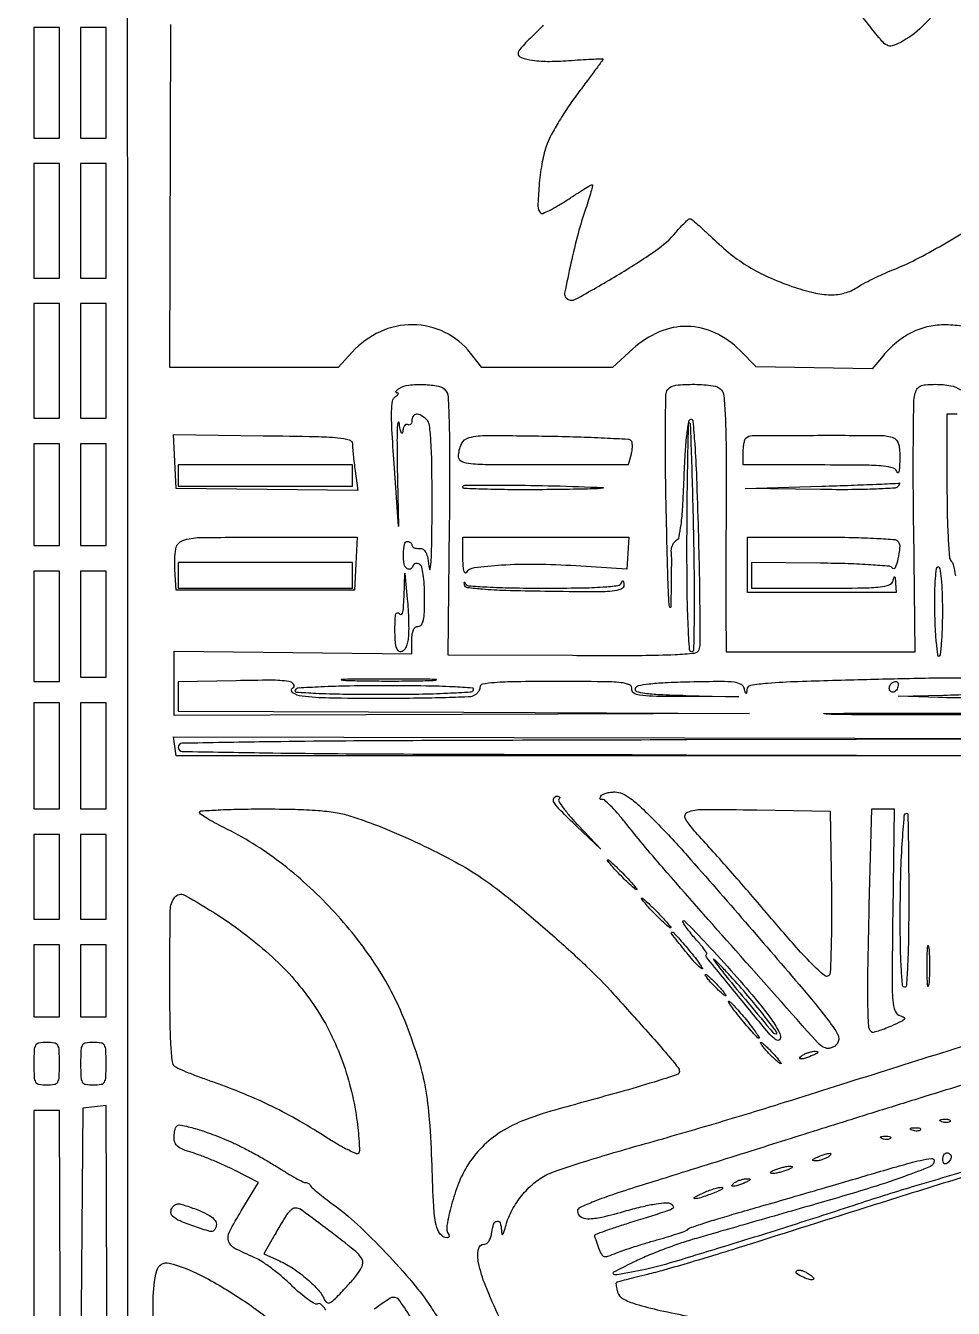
# Model space of a CAD drawing. Extents: x 110 to 904, y 124 to 925.
# Drawn here: x 500.1 to 718.5, y 355.4 to 657.5 of the extents above; entities that cross this region are included whole.
import ezdxf

# ---------------------------------------------------------------- set-up
doc = ezdxf.new("R2010")
doc.units = 0

msp = doc.modelspace()

# ---------------------------------------------------------------- linework, layer by layer
for points in [[(486.890229, 518.986716, -0.000161), (487.016943, 614.68192, -0.000268), (487.192998, 695.313008, -0.000004), (487.392619, 768.47668, -0.198201)], [(523.742409, 769.272477, -0.000007), (523.894203, 696.025807, -0.000343), (524.005198, 615.239557, -0.000206), (524.031732, 519.383904), (523.997941, 269.5)], [(716.921813, 663.755617, -0.032839), (711.174638, 657.27675, -0.075712), (705.920604, 653.458943, -0.047873), (704.070759, 652.716709, -0.197471), (702.895517, 652.839403, -0.095166), (701.667283, 653.840181, -0.006931), (698.898168, 657.240307, -0.016229), (692.113491, 666.407182, -0.012543)], [(720.513768, 586.687318, 0.036038), (716.1849, 586.996262, 0.060063), (712.293626, 586.523977, 0.057871), (708.573739, 585.13918, 0.05483), (705.099599, 582.855389, 0.044758), (701.936649, 579.722988), (699.373298, 576.68457), (685.736724, 576.909856), (672.100151, 577.135143), (668.27753, 580.957765, 0.0855), (662.376234, 585.124706, 0.10751), (655.876137, 586.646855, 0.106113), (649.266159, 585.33716, 0.081497), (643.052305, 581.357118), (638.206141, 577), (622.853071, 577.000029), (607.5, 577.000059), (604.827707, 580.349214, 0.110234), (598.74807, 585.243043, 0.11278), (591.215422, 587.03508, 0.110111), (583.508445, 585.389254, 0.101033), (576.953368, 580.598678), (573.678644, 577), (553.833407, 577), (533.988171, 577), (534.244085, 657.75)], [(621.945261, 657.596629, -0.0243), (620.077923, 655.692425, 0.011555), (618.515793, 654.178608, 0.016198), (617.19789, 652.751404, 0.012475), (616.187283, 651.522578, 0.167365), (616, 650.978746, 0.321805), (616.750432, 649.933518, 0.048054), (619.421514, 649.309774, 0.035869), (623.401872, 649.064011, 0.016363), (628.610009, 649.286867, -0.003023), (631.443747, 649.483957, -0.005058), (633.82919, 649.611166, -0.001031), (635.905853, 649.696562, -0.425694), (636, 649.60602, -0.159045), (635.943669, 649.433408, -0.000329), (634.252039, 647.120851, -0.002217), (632.330801, 644.522278, -0.001369), (630.049494, 641.482542, 0.013964), (627.663314, 638.130417, 0.013089), (625.413838, 634.578271, 0.013184), (623.58463, 631.323254, 0.043079), (622.624567, 629.049407, 0.0363), (621.602612, 624.888482, 0.020919), (620.95171, 619.76805, 0.01405), (620.677673, 614.923925, 0.206307), (621.294922, 613.371745, 0.301007), (621.805761, 613.267854, 0.016273), (623.387122, 613.967734, 0.020946), (625.312816, 614.997588, 0.013287), (627.469539, 616.34841, -0.00361), (629.610699, 617.747889, -0.005521), (631.489269, 618.927345, -0.002162), (633.11163, 619.911515, -0.13607), (633.430755, 620, -0.486028), (633.559047, 619.836723, -0.005645), (633.169248, 618.310938, -0.011605), (632.626349, 616.455289, -0.006721), (631.892423, 614.25, 0.019058), (630.152302, 608.556209, 0.010752), (628.456598, 601.535424, 0.00381), (626.971987, 594.49636, 0.251522), (627.317567, 593.3491, 0.334807), (629.561173, 593.034653, 0.008005), (639.263262, 598.627336, 0.015556), (648.429621, 604.503131, 0.06764), (653.200332, 608.826235, -0.010327), (654.267155, 610.042193, -0.014937), (655.262929, 611.067706, -0.010521), (656.121948, 611.866681, -0.184077), (656.471807, 612, -0.174798), (656.854881, 611.861858, -0.004457), (658.280841, 610.658071, -0.008982), (659.936474, 609.182396, -0.005946), (661.786367, 607.431731, 0.024093), (666.05039, 603.680094, 0.031798), (670.292735, 600.716235, 0.031138), (674.948262, 598.268922, 0.021706), (680.465341, 596.076081, 0.026058), (685.527735, 594.604959, 0.053717), (689.615147, 594.098108, 0.069124), (692.984429, 594.511166, 0.086064), (695.84563, 595.829335, -0.027912), (697.252265, 596.687146, -0.009131), (699.414465, 597.795133, -0.009067), (701.864677, 598.940129, -0.010118), (704.267441, 599.952557, 0.023907), (709.581228, 602.36616, 0.012292), (716.002776, 605.863789, 0.012292), (722.277475, 609.69281, 0.022734)], [(720.781249, 503.754934, 0.009453), (712.755069, 503.757342, 0.001796), (698.141896, 503.432916, 0.001458), (681.952812, 502.968071, 0.012657), (674.758084, 502.557996, 0.021574), (670.745469, 502.052202, 0.345334), (669.883999, 501.103491, -0.009239), (669.809841, 500.28807, -0.490001), (669.693616, 500.21675, -0.238032), (669.555132, 500.367629, -0.005567), (669.29617, 501.325316, 0.207964), (668.526485, 502.31085, 0.094768), (666.937987, 502.817422, 0.032274), (663.82581, 502.989412, 0.003297), (656.4411, 502.871895, 0.005519), (650.60728, 502.676134, 0.018741), (646.8143, 502.364181, 0.021937), (644.303973, 501.950293, 0.254575), (643.571656, 501.326137, 0.435942), (643.888314, 500.680193, 0.040146), (645.838965, 500.259229, 0.022081), (649.324851, 499.951172, 0.004453), (655.544245, 499.73288), (668.003036, 499.406643), (655.251518, 499.453322, -0.003001), (647.661376, 499.526668, -0.031903), (644.581981, 499.771843, -0.113554), (643.197076, 500.307998, -0.293421), (642.793837, 501.25, 0.348074), (642.257437, 502.223618, 0.074901), (640.256595, 502.729825, 0.022615), (635.974665, 502.957204, 0.001958), (625.043837, 503, 0.002698), (615.435907, 502.948146, 0.016565), (610.488279, 502.7307, 0.026395), (607.623975, 502.356736, 0.361687), (607, 501.606989, -0.100912), (606.88217, 501.029105, -0.066819), (606.53535, 500.444872, -0.063449), (606.022934, 499.943098, -0.070559), (605.418213, 499.606989, -0.083028), (604.220977, 499.363384, -0.00185), (598.320561, 499.178303, -0.004136), (591.3935, 499.043996, -0.002779), (583.47723, 499, -0.004375), (571.429434, 499.105416, -0.026002), (565.152205, 499.542339, -0.122544), (562.968757, 500.377579, -0.539437), (563, 501.5, 0.445436), (563.159647, 502.381741, 0.199054), (562.003639, 503.041849, 0.032101), (557.84957, 503.298432, 0.004967), (549.597797, 503.195884), (536, 502.891769), (536, 499.452922), (536, 496.014076), (603.25, 495.749881), (670.5, 495.485686), (602.75, 495.242843), (535, 495), (535, 502.570558), (535, 510.141116), (563.000772, 509.820558), (591.001545, 509.5), (591.000772, 512.75, -0.029075), (591.085565, 514.212913, -0.07921), (591.365513, 515.208462, -0.128507), (591.839985, 515.785899, -0.158138), (592.5, 516, 0.240366), (593.23519, 516.375101, 0.103972), (593.695973, 517.406831, 0.04468), (593.93873, 519.361916, 0.008559), (594, 522.940983, 0.013128), (593.922846, 525.878994, 0.025355), (593.680592, 528.217877, 0.027595), (593.315405, 529.938953, 0.190496), (592.809017, 530.618034, 0.089506), (592.324368, 530.808826, 0.118409), (591.852022, 530.790293, 0.128426), (591.466675, 530.564309, 0.116321), (591.223607, 530.17082, -0.086233), (591.003546, 529.761988, -0.116487), (590.676382, 529.501169, -0.129238), (590.293788, 529.429944, -0.120726), (589.91459, 529.552786, -0.219104), (589.193199, 530.639982, -0.041946), (589.021767, 533.064309, -0.042857), (589.251378, 535.378206, -0.361132), (590, 536, -0.087646), (590.381825, 535.932551, -0.094518), (590.70625, 535.738889, -0.100101), (590.923267, 535.450205, -0.111732), (591, 535.111111, 0.19719), (591.134718, 534.782799, 0.097087), (591.514063, 534.524132, 0.072417), (592.080173, 534.373347, 0.04877), (592.75, 534.361111, -0.158749), (593.633659, 534.148914, -0.142924), (594.26751, 533.44959, -0.068312), (594.725396, 532.049092, -0.014418), (595.112598, 529.5, 0.873647), (595.344454, 529.497042, 0.025725), (595.554234, 531.675793, 0.00779), (595.702371, 536.787894, 0.002954), (595.755797, 543.92823, 0.003112), (595.71075, 553.616135, 0.012818), (595.496664, 559.477319, 0.015568), (595.13913, 563.299212, 0.166768), (594.464627, 564.67823, 0.061166), (593.193901, 565.671017, 0.153542), (592.063376, 565.943288, 0.240018), (591.300802, 565.486703, 0.140967), (591, 564.440983, -0.066118), (590.926733, 563.889346, -0.138808), (590.70625, 563.521475, -0.191142), (590.379648, 563.392057, -0.139169), (590, 563.5, 0.230832), (589.608922, 563.539182, 0.156158), (589.249631, 563.258213, 0.089554), (588.9791, 562.65026, 0.043801), (588.849806, 561.809017, -0.159621), (588.714147, 561.47087, -0.568702), (588.534406, 561.500149, -0.045099), (588.272614, 562.393695, -0.009455), (587.987015, 564, 0.779603), (587.756267, 564.020681, 0.073538), (587.563937, 563.015274, 0.011827), (587.496903, 559.401549, 0.003729), (587.564765, 554), (587.855112, 539.5), (586.81728, 554.372828, -0.003266), (586.311032, 562.380599, -0.019276), (586.235135, 566.583298, -0.034254), (586.456898, 569.069263, -0.215389), (587.139724, 570.107516, 0.032053), (587.600127, 570.442383, 0.124183), (587.806669, 570.7252, 0.340916), (587.754475, 570.911291, 0.153595), (587.5, 571, -0.193765), (587.266332, 571.102506, -0.319847), (587.234375, 571.306383, -0.104377), (587.486748, 571.623858, -0.029362), (588, 572, -0.115106), (590.270456, 572.814738, -0.038409), (593.820545, 572.951657, -0.036675), (597.25675, 572.566758, -0.175058), (598.932069, 571.581852, -0.162107), (599.525592, 570.057524, -0.00563), (599.774702, 563.611893, -0.007341), (599.892268, 554.346319, -0.002002), (599.804514, 539.712968), (599.5, 509.262232), (628.796699, 509.171025, 0.00148), (645.200781, 509.168528, 0.011066), (652.982796, 509.362642, 0.015496), (657.555588, 509.720314, 0.280891), (658.668339, 510.57809, 0.092159), (658.884782, 511.750168, 0.001142), (658.858118, 519.42266, 0.003332), (658.747623, 528.315844, 0.00217), (658.507029, 538.58331, 0.002286), (658.102705, 551.080968, 0.008647), (657.678776, 558.89384, 0.005444), (657.230212, 564.325974, 0.48206), (656.635389, 564.714948, 0.280073), (656.098289, 564.084215, 0.01091), (655.662385, 560.932218, 0.014221), (655.284799, 556.611304, 0.005566), (655, 550.631574, -0.005044), (654.695784, 544.100477, -0.017265), (654.308889, 539.868149, -0.020531), (653.835264, 537.054083, -0.205413), (653.163811, 536.099472, 0.094991), (652.667526, 535.64447, 0.060828), (652.279272, 534.962976, 0.058217), (652.051482, 534.170935, 0.067602), (652.028965, 533.387715, -0.026203), (652.0956, 532.151816, -0.002014), (652.087082, 528.823266, -0.002757), (652.039004, 524.850721, -0.0021), (651.944072, 520.5, -0.850359), (651.751374, 520.473753, -0.061716), (651.538114, 521.690625, -0.005288), (651.250605, 528.9398, -0.00158), (650.964038, 540, -0.00233), (650.725293, 553.2002, -0.005668), (650.70494, 562.93662, -0.00259), (650.814234, 570.512744, -0.163669), (651.257565, 571.75, -0.201359), (653.132724, 572.786281, -0.029774), (657.549426, 572.998144, -0.030182), (661.967832, 572.67972, -0.188637), (663.91435, 571.603202, -0.153406), (664.467795, 570.250206, -0.008503), (664.776405, 565.639966, -0.009954), (664.969436, 559.191921, -0.003419), (664.999146, 549.853202, 0.000316), (664.973411, 541.345783, 0.000293), (664.957631, 532.614691, 0.000292), (664.952664, 524.841167, 0.000979), (664.962352, 519.75), (665, 510), (687.25, 509.999531), (709.5, 509.999062), (709.158194, 539.06568, -0.002049), (709.071518, 550.380053, -0.003026), (709.096234, 560.308923, -0.001388), (709.191952, 568.766381, -0.058018), (709.427246, 570.566149, -0.06527), (709.938474, 571.860123, -0.151961), (710.684211, 572.572562, -0.097517), (711.933368, 572.91362, -0.018031), (714.327922, 573, -0.045366), (717.836713, 572.680983, -0.113532), (720.184076, 571.667895, -0.129673)], [(719.416667, 566), (717, 566), (717, 549.2, 0.004861), (717.067579, 542.24865, 0.009508), (717.280526, 536.714403, 0.005606), (717.581774, 532.335485, 0.178227), (718.025659, 531.374341, -0.144112), (718.466837, 530.565127, -0.00913), (718.995847, 527.881569, -0.012813)], [(722.274854, 499.116587, -0.008539), (715, 499.249283), (705.5, 499.584916), (716.190983, 499.792458, 0.006539), (723.163001, 500.019052, 0.05771)], [(611.633059, 353.191655, -0.01478), (608.318131, 360.744073, -0.045528), (606.708044, 366.08008, -0.094517), (606.664212, 369.306267, -0.36387), (608.087361, 370.5, 0.171645), (608.660102, 370.702584, 0.082575), (609.18402, 371.292676, 0.065395), (609.591062, 372.178606, 0.046414), (609.816422, 373.25, -0.05147), (610.250257, 375.213947, -0.264439), (611.047751, 375.932677, -0.389022), (611.786049, 375.504488, -0.065886), (612.090188, 373.75, 0.033297), (612.184309, 372.870682, 0.631713), (612.387109, 372.814387, 0.103135), (612.677444, 373.334414, 0.006698), (613.174949, 375, -0.054597), (614.626443, 378.572197, -0.046733), (616.881667, 381.95186, -0.047211), (619.696215, 384.818755, -0.059048), (622.807932, 386.867703, -0.035579), (625.181407, 387.852259, -0.003816), (630.84983, 389.695884, -0.00468), (637.645719, 391.779211, -0.003751), (645, 393.898744, 0.002101), (653.105501, 396.205845, 0.001491), (662.178125, 398.858823, 0.001505), (670.825187, 401.443699, 0.003195), (677.5, 403.507549, -0.000519), (724.623553, 418.354929, -0.002031)], [(728.400725, 410.391656, -0.000255), (719, 407.482106, 0.000469), (709.421662, 404.513086, 0.000307), (698.38125, 401.07208, 0.000308), (687.625455, 397.705258, 0.000591), (679, 394.988234, -0.000345), (670.805313, 392.402467, -0.000233), (661.454688, 389.463836, -0.000235), (652.411529, 386.631126, -0.000468), (645.25, 384.398867, 0.005616), (638.651907, 382.267456, 0.014202), (633.919053, 380.528625, 0.010629), (630.503075, 379.077327, 0.295091), (630, 378.299149, 0.249882), (630.697958, 376.989778, 0.150707), (632.424358, 376.47053, 0.056268), (635.713869, 376.865237, 0.010671), (641.569072, 378.380145, -0.009809), (645.435738, 379.387677, -0.020091), (648.508449, 379.994909, -0.021745), (650.833865, 380.255152, -0.145947), (651.95496, 380.002238, -0.168358), (652.545427, 379.336408, -0.401413), (652.326686, 378.775031, -0.032633), (650.537286, 378.079851, -0.000828), (642.25, 375.483079, 0.00405), (639.086988, 374.469539, 0.006611), (636.423438, 373.55298, 0.001829), (634.141598, 372.724439, 0.314505), (634, 372.521593, 0.075303), (634.03903, 372.263906, 0.00436), (634.282558, 371.501986, 0.006547), (634.593437, 370.597846, 0.004763), (634.961901, 369.600208, 0.030743), (635.634366, 368.113526, 0.206726), (636.25142, 367.617762, 0.151652), (637.149551, 367.646409, 0.014679), (639.211901, 368.427991, -0.015208), (640.911944, 369.070211, -0.005034), (643.443496, 369.911144, -0.005007), (646.270305, 370.787538, -0.005667), (649, 371.57036, 0.006755), (651.526711, 372.300926, 0.009764), (653.7375, 373.020083, 0.005911), (655.562633, 373.677733, 0.139239), (656, 373.99956, -0.147624), (656.475079, 374.337247, -0.002227), (659.73125, 375.417584, -0.005793), (663.556332, 376.618916, -0.003771), (668, 377.921685, 0.000867), (673.436548, 379.481306, 0.000421), (680.38125, 381.492948, 0.000417), (687.609269, 383.599788, 0.000601), (694, 385.476702, -0.001274), (705.844687, 388.938097, -0.013148), (710.770067, 390.2245, -0.028587), (713.395816, 390.680684, -0.44827), (714, 390.142196, -0.30395), (713.096423, 388.793126, -0.010793), (706.970799, 386.424937, -0.013123), (698.062021, 383.462035, -0.004055), (684.5, 379.463373, 0.000144), (676.292965, 377.113218, 0.000148), (668.171875, 374.782545, 0.000143), (661.135473, 372.758732, 0.000634), (657, 371.562322, 0.013233), (653.65613, 370.493593, 0.008248), (649.79375, 369.073608, 0.008275), (646.029259, 367.546614, 0.014844), (643, 366.151516, 0.00329), (638.482538, 363.869005, 0.612648), (638.483761, 363.456821, 0.166165), (639.357229, 363.334468, 0.00147), (646, 364.633303, 0.0238), (651.046138, 365.887566, 0.001746), (664.711969, 370.035754, 0.002511), (680.535866, 374.986528, 0.002209), (697, 380.308769, -0.007078), (710.559342, 384.54664, -0.00342), (728.027637, 389.606214, -0.000385)], [(519.242891, 336.315736), (518.985782, 403.131473), (516.242891, 402.815736), (513.5, 402.5), (513, 336, -0.000403)], [(570.731577, 354.960174, 0.054977), (570.042712, 355.913838, 0.081036), (569.393852, 356.431791, 0.272867), (568.872064, 356.420932, -0.277124), (568.197149, 356.412228, -0.021287), (566.604711, 357.433725, -0.02437), (564.704111, 358.913828, -0.015848), (562.652328, 360.795117, 0.016892), (560.422905, 362.83074, 0.015246), (557.985371, 364.784682, 0.015475), (555.693851, 366.400918, 0.045927), (554, 367.307761, -0.019754), (549.189833, 369.567933, -0.205815), (547.837327, 371.21983, -0.191917), (548.054464, 373.403535, -0.016901), (550.827381, 378.336137), (554.891578, 385.025941), (549.195789, 387.899433, 0.010289), (546.704127, 389.092792, 0.007796), (543.9247, 390.302435, 0.007891), (541.27919, 391.356376, 0.018143), (539.25, 392.04475, -0.021309), (537.122283, 392.781596, -0.076508), (535.884679, 393.504589, -0.121265), (535.231916, 394.366803, -0.102018), (535, 395.491621, -0.023847), (535.041721, 396.3659, -0.027172), (535.166685, 397.194432, -0.027873), (535.347941, 397.876451, -0.118021), (535.567439, 398.234105, -0.255688), (536.645105, 398.549541, -0.015775), (539.995135, 397.703237, -0.020441), (544.067105, 396.354407, -0.013911), (548.583951, 394.505292, -0.013672), (550.968172, 393.371963, -0.007036), (553.892675, 391.830261, -0.006987), (556.85948, 390.158303, -0.010483), (559.396343, 388.609458, 0.006708), (561.623235, 387.226675, 0.009486), (563.64492, 386.060278, 0.006113), (565.359704, 385.14101, 0.120547), (565.936084, 385, -0.077304), (566.304007, 384.942774, -0.062292), (566.667683, 384.774651, -0.063397), (566.972371, 384.526201, -0.087774), (567.166667, 384.232853, 0.112229), (567.494992, 383.785767, 0.005791), (568.870833, 382.621561, 0.008961), (570.560288, 381.275456, 0.006366), (572.5, 379.824874, -0.030808), (578.173188, 375.133261, -0.014734), (584.886487, 368.464905, -0.014734), (591.195843, 361.412197, -0.030784), (595.586789, 355.5, 0.002322), (597.123076, 353.164832, 0.003353)], [(721.026453, 386.329889, 0.001797), (701.506957, 380.252476, 0.000502), (671, 370.600028, -0.002554), (663.786719, 368.350265, -0.00259), (656.584375, 366.18496, -0.002519), (650.299085, 364.365168, -0.01061), (646.5, 363.372537, 0.002447), (643.792469, 362.712134, 0.003761), (641.455991, 362.11141, 0.001299), (639.44728, 361.573228, 0.103983), (639.158694, 361.426056, 0.232466), (639.059218, 361.212075, 0.025689), (639.09977, 360.65778, 0.027095), (639.224694, 359.965665, 0.018647), (639.437383, 359.197289, 0.192534), (640.71483, 357.642369, 0.052532), (643.7008, 356.388108, 0.020269), (649.471145, 354.90134, 0.001998), (663.5, 351.945756, -0.013341)], [(530, 318.622445, -0.001003), (530.077751, 357.372875, -0.060564), (530.944812, 364.27357, -0.415439), (533.862609, 366.012021, -0.056956), (541.196189, 363.218545, -0.026949), (551.067712, 357.413123, -0.032864), (559.590625, 350.917644, -0.033996)], [(593.852861, 348.519266, 0.004094), (588.14811, 357.163093, 0.25919), (586.58351, 357.961859, 0.132842), (585.921672, 357.757618, 0.008572), (584.220252, 356.641426, 0.01203), (582.222714, 355.209901, 0.008649)]]:
    msp.add_lwpolyline(points, format="xyb")
for points in [[(502, 644), (502, 631), (505, 631), (508, 631), (508, 644), (508, 657), (505, 657), (502, 657)], [(513, 644), (513, 631), (516, 631), (519, 631), (519, 644), (519, 657), (516, 657), (513, 657)], [(502, 611.5), (502, 598), (505, 598), (508, 598), (508, 611.5), (508, 625), (505, 625), (502, 625)], [(513, 611.5), (513, 598), (516, 598), (519, 598), (519, 611.5), (519, 625), (516, 625), (513, 625)], [(502, 578.5), (502, 565), (505, 565), (508, 565), (508, 578.5), (508, 592), (505, 592), (502, 592)], [(513, 578.5), (513, 565), (516, 565), (519, 565), (519, 578.5), (519, 592), (516, 592), (513, 592)], [(502, 547), (502, 535), (505, 535), (508, 535), (508, 547), (508, 559), (505, 559), (502, 559)], [(513, 547), (513, 535), (516, 535), (519, 535), (519, 547), (519, 559), (516, 559), (513, 559)], [(536, 551.5), (536, 549), (556.5, 549), (577, 549), (577, 551.5), (577, 554), (556.5, 554), (536, 554)], [(502, 516), (502, 503), (505, 503), (508, 503), (508, 516), (508, 529), (505, 529), (502, 529)], [(513, 516.5), (513, 504), (516, 504), (519, 504), (519, 516.5), (519, 529), (516, 529), (513, 529)], [(536, 528), (536, 525), (556.5, 525), (577, 525), (577, 528), (577, 531), (556.5, 531), (536, 531)], [(502, 485.5), (502, 473), (505, 473), (508, 473), (508, 485.5), (508, 498), (505, 498), (502, 498)], [(513, 485.5), (513, 473), (516, 473), (519, 473), (519, 485.5), (519, 498), (516, 498), (513, 498)], [(502, 457), (502, 447), (505, 447), (508, 447), (508, 457), (508, 467), (505, 467), (502, 467)], [(513, 457), (513, 447), (516, 447), (519, 447), (519, 457), (519, 467), (516, 467), (513, 467)], [(502, 432.5), (502, 424), (505, 424), (508, 424), (508, 432.5), (508, 441), (505, 441), (502, 441)], [(513, 432.5), (513, 424), (516, 424), (519, 424), (519, 432.5), (519, 441), (516, 441), (513, 441)]]:
    msp.add_lwpolyline(points, close=True)
for points in [[(657.309792, 536.75, -0.002762), (657.470058, 525.803937, -0.005879), (657.447701, 517.336755, -0.001607), (657.325383, 510.392491, -0.408126), (656.924631, 510, -0.395381), (656.38171, 510.508872, -0.004243), (656.068208, 516.077782, -0.008767), (655.844481, 523.479993, -0.00317), (655.777778, 534, -0.00215), (655.824841, 544.944557, -0.002925), (655.967517, 554.817603, -0.000447), (656.158579, 563.830858, -0.67441), (656.385161, 563.916667, -0.179642), (656.547241, 563.523074, -0.00028), (656.81565, 555.764583, -0.002146), (657.07523, 547.035756, -0.001318)], [(577, 558.964139, 0.020674), (577.038733, 558.027798, 0.00441), (577.18762, 556.405276, 0.004604), (577.394198, 554.526878, 0.004368), (577.638705, 552.61928), (578.27741, 547.959417), (556.888705, 548.229709), (535.5, 548.5), (535.200351, 554.824406), (534.900703, 561.148811), (555.950351, 560.898973, -0.001832), (568.375068, 560.705973, -0.018118), (573.589832, 560.416631, -0.044758), (576.268547, 559.926096, -0.33701)], [(642.53912, 559.79657, -0.153082), (642.767617, 559.357575, -0.039284), (642.846503, 558.551718, -0.036271), (642.794135, 557.573054, -0.029993), (642.601044, 556.54657), (641.961896, 554), (621.980948, 554, -0.001626), (609.411683, 554.040876, -0.022305), (604.85411, 554.274001, -0.078353), (602.718682, 554.824034, -0.299043), (602, 555.918213, -0.10846), (602.669512, 558.968346, -0.230196), (604.494848, 560.463043, -0.059492), (608.692313, 560.946976, -0.002979), (622.548338, 560.80818, -0.003355), (629.993044, 560.639271, -0.005292), (636.377635, 560.383895, -0.001598), (641.891861, 560.087184, -0.184585)], [(704.418213, 560.393011, -0.143615), (705.145122, 559.838473, -0.090638), (705.61556, 558.872122, -0.055975), (705.857626, 557.376229, -0.018396), (705.883999, 555.143011, -0.009707), (705.809416, 553.464003, -0.032971), (705.667734, 552.377947, -0.248794), (705.491172, 552.161089, -0.457099), (705.310674, 552.25, 0.254579), (704.391015, 553.228953, 0.055844), (702.050442, 553.719217, 0.021511), (697.551926, 553.952854, 0.002219), (686.926676, 554), (669, 554), (669, 556.833333, -0.021582), (669.048954, 557.96693, -0.025482), (669.195833, 559.030208, -0.025624), (669.408273, 559.900353, -0.12431), (669.666667, 560.333333, -0.197395), (671.089956, 560.927755, -0.001031), (686.545663, 560.986164, -0.001943), (701.441583, 560.953852, -0.090333)], [(636, 548.686351, -0.891777), (636.009032, 548.55565, -0.036587), (634.789062, 548.420734, -0.00512), (629.938912, 548.290903, -0.001652), (622.75, 548.19586, -0.003559), (615.1768, 548.17466, -0.005933), (608.801048, 548.277846, -0.001411), (603.290922, 548.448002, -0.4037), (602.998249, 548.75, -0.414074), (603.486314, 549.240582, -0.001185), (613.560694, 549.245021, -0.0059), (624.451526, 549.09549, -0.004942)], [(705.5, 549, -0.243333), (704.766084, 548.560234, -0.004899), (700.309552, 548.325386, -0.009433), (694.618753, 548.188858, -0.004318), (687.190983, 548.214961), (669.5, 548.429921), (687.5, 549, 0.001066), (694.423222, 549.234042, 0.001732), (700.303274, 549.465763, 0.000222), (705.534773, 549.692401, 0.141954), (705.809017, 549.785039, -0.562), (705.86036, 549.762343, -0.127065), (705.845713, 549.643105, -0.032885), (705.717226, 549.370714, -0.011769)], [(577.797717, 530.75), (577.5, 524.5), (556.5, 524.5), (535.5, 524.5), (535.190188, 529.37294, -0.054244), (535.408035, 534.222734, -0.27712), (537.062509, 536.211318, -0.08145), (541.053761, 536.911411, -0.002775), (557.016333, 537), (578.095435, 537)], [(641.86021, 533.25), (641.6394, 529.5), (629.5697, 530.236953, 0.012128), (620.190683, 530.581583, 0.018793), (612.092012, 530.378201, 0.014779), (605.641369, 529.78147, 0.220281), (603.765313, 528.617169, -0.543749), (603.487315, 528.619112, -0.091291), (603.241942, 529.223481, -0.035573), (603.071842, 530.499982, -0.014535), (603.015313, 532.25), (603, 537), (622.54051, 537), (642.08102, 537)], [(705.515079, 535.975601, -0.161498), (705.859818, 534.52512, -0.032357), (705.453023, 531.862008, -0.047265), (704.78364, 529.777574, -0.599831), (704.141302, 529.722834, 0.2315), (703.440721, 530.143345, 0.004417), (699.091979, 530.47786, 0.009345), (693.762673, 530.740531, 0.005175), (687.25, 530.872162), (671, 531.032375), (671, 528.016188), (671, 525), (687.426676, 525, 0.002484), (697.110014, 525.04811, 0.02334), (701.265463, 525.283594, 0.061345), (703.426828, 525.780133, 0.246528), (704.310674, 526.75, -0.01159), (704.550633, 527.5883, -0.541772), (704.693656, 527.62878, -0.197309), (704.812001, 527.392295, -0.005718), (704.883999, 526.25), (705, 524), (687.5, 524), (670, 524), (670, 530.5), (670, 537), (687.440983, 537, -0.004433), (694.778575, 536.934947, -0.009722), (700.390256, 536.726241, -0.005246), (704.766105, 536.432138, -0.239323)], [(714.071353, 519.5, 0.007861), (714.198997, 515.474082, 0.013021), (714.448445, 512.084375, 0.006624), (714.761998, 509.31511, 0.377774), (715.11954, 509, 0.382269), (715.472031, 509.315613, 0.006657), (715.741365, 512.084375, 0.013051), (715.936677, 515.474031, 0.007864), (716, 519.5, 0.007203), (715.935633, 523.967668, 0.017673), (715.725043, 527.245676, 0.015036), (715.417895, 529.602958, 0.368193), (714.951813, 530, 0.371592), (714.486722, 529.598979, 0.016007), (714.217948, 527.28568, 0.017952), (714.062046, 524.02373, 0.006958)], [(590.140594, 513.25, -0.035219), (589.900379, 511.934007, -0.060821), (589.495978, 510.898896, -0.082957), (588.976913, 510.229365, -0.188637), (588.390594, 510, -0.232444), (587.749395, 510.315111, -0.100598), (587.318964, 511.191088, -0.051053), (587.076927, 512.748417, -0.013772), (587.015313, 515.25, -0.008942), (587.066096, 517.691088, -0.05458), (587.251528, 518.93711, -0.323524), (587.583545, 519.210142, -0.271245), (588, 519, 0.290422), (588.432343, 518.800792, 0.297509), (588.788793, 519.108327, 0.053028), (589.021423, 520.42682, 0.008837), (589.152795, 523), (589.336215, 528.5), (589.918108, 522.5, -0.009685), (590.11452, 519.964523, -0.008474), (590.223494, 517.307813, -0.008549), (590.240199, 514.904135, -0.025003)], [(622, 525, 0.003354), (630.725751, 525.05853, 0.013662), (636.026591, 525.274594, 0.014192), (639.508152, 525.611408, 0.272039), (640.337719, 526.25, -0.055527), (640.546697, 526.637613, -0.451203), (640.723646, 526.658533, -0.179512), (640.86258, 526.395229, -0.021444), (640.921053, 525.727935, -0.324485), (640.270121, 524.740896, -0.070048), (638.152106, 524.266407, -0.021922), (633.72968, 524.104108, -0.001854), (622.332502, 524.227935, -0.003106), (613.086117, 524.420144, -0.013643), (607.63545, 524.716301, -0.014395), (604.117943, 525.106051, -0.318227), (603.407502, 525.775, -0.013874), (603.328056, 526.233595, -0.237006), (603.374964, 526.374375, -0.48504), (603.471964, 526.36273, -0.021931), (603.658333, 526.025, 0.26446), (604.342966, 525.563298, 0.005104), (608.7556, 525.271495, 0.009709), (614.447618, 525.064165, 0.004248)], [(563.5, 501, 0.563924), (563.739478, 500.53246, 0.005366), (568.384776, 500.254547, 0.009074), (574.743071, 500.058165, 0.003182), (583.881966, 500, 0.003654), (592.65171, 500.064096, 0.007902), (599.393871, 500.269262, 0.003468), (604.754538, 500.554506, 0.243955), (605.5, 501, 0.563924), (605.260522, 501.46754, 0.005366), (600.615224, 501.745453, 0.009074), (594.256929, 501.941835, 0.003182), (585.118034, 502, 0.003654), (576.34829, 501.935904, 0.007902), (569.606129, 501.730738, 0.003468), (564.245462, 501.445494, 0.243955)], [(575.803194, 503.253532, 0.004891), (580.451594, 503.152551, 0.003005), (585.928261, 503.120077, 0.003012), (591.347332, 503.153161, 0.005377), (595.803194, 503.25514, 0.042812), (596.786309, 503.372892, 0.888327), (596.776563, 503.485103, 0.006527), (592.676781, 503.560744, 0.001369), (585.5, 503.579813, 0.001336), (578.332159, 503.560081, 0.007053), (574.401563, 503.483305, 0.91824), (574.39583, 503.372209, 0.026319)], [(705.36383, 501.505744, -0.065363), (705.076686, 500.976296, -0.09613), (704.691106, 500.61591, -0.122565), (704.271104, 500.478565, -0.157716), (703.878903, 500.574842, -0.209036), (703.447445, 501.198673, -0.160177), (703.551715, 502.030444, -0.13568), (704.161933, 502.737413, -0.148325), (705.027632, 503, -0.197116), (705.325812, 502.877696, -0.143728), (705.5016, 502.561062, -0.094863), (705.517132, 502.078079, -0.052397)], [(727.75, 495.251377, -0.002483), (719.214418, 495.159245, -0.001457), (709, 495.12948, -0.001457), (698.785582, 495.159245, -0.002483), (690.25, 495.251377, -0.016166), (688.020159, 495.358687, -0.953033), (688.023438, 495.460079, -0.003285), (695.552561, 495.52927, -0.000655), (709, 495.546884, -0.000655), (722.447439, 495.52927, -0.003285), (729.976562, 495.460079, -0.953033), (729.979841, 495.358687, -0.016166)], [(655.75, 489.250038, 0.000319), (586.890949, 489.05763, 0.002795), (556.359669, 488.782138, 0.001163), (536.934877, 488.453048, 0.408582), (536, 487.499984, 0.408577), (536.93487, 486.546911, 0.001163), (556.359995, 486.217502, 0.002795), (586.891569, 485.941511, 0.000319), (655.75, 485.747984), (775.5, 485.487906), (655.5, 485.493953), (535.5, 485.5), (535.180449, 487.75), (534.860898, 490), (655.180449, 489.754086), (775.5, 489.508172)], [(625.640885, 475.307551, 0.353809), (625.587403, 474.801384, 0.014474), (626.701604, 473.185979, 0.019673), (628.251462, 471.238089, 0.011992), (630.224218, 469.057551), (635.5, 463.5), (629.75, 468.96584, -0.007303), (626.061826, 472.57575, -0.051051), (624.480538, 474.533186, -0.25427), (624.403197, 475.503985, -0.29632), (625.166667, 476, -0.061351), (625.565365, 475.950894, -0.183318), (625.787218, 475.796593, -0.247956), (625.813105, 475.57124, -0.103786)], [(648.650591, 469.75, -0.013126), (655.851128, 462.001093, -0.002084), (669.499989, 446.386132, -0.002025), (683.026311, 430.652216, -0.014096), (689.390413, 422.747642, -0.015573), (690.81268, 420.749168, -0.069707), (691.433943, 419.457085, -0.129175), (691.485548, 418.466981, -0.122576), (691.047374, 417.557083, -0.07497), (690.479249, 417.050279, -0.066993), (689.765332, 416.709837, -0.070017), (689.019743, 416.580794, -0.099824), (688.359095, 416.692444, -0.119901), (686.523315, 417.962083, -0.000362), (667.258648, 439.648122, -0.002076), (649.988018, 459.281492, -0.011745), (641.072604, 470, 0.011994), (639.334222, 472.087849, 0.018335), (637.719782, 473.803659, 0.013232), (636.333502, 475.102117, 0.25891), (635.781794, 475.225223, -0.10532), (635.477794, 475.201681, -0.271662), (635.310707, 475.332191, -0.180715), (635.305453, 475.600136, -0.053955), (635.484687, 475.975223, -0.137674), (635.913613, 476.369707, -0.043289), (636.729816, 476.698972, -0.039516), (637.747952, 476.924431, -0.034748), (638.834045, 477, -0.11163), (640.515332, 476.619898, -0.047899), (642.500088, 475.429079, -0.030655), (645.049736, 473.292746, -0.009275)], [(576.312103, 471.384857, -0.021071), (584.092064, 468.598151, -0.013586), (592.86282, 464.752093, -0.013661), (601.182574, 460.549498, -0.026917), (607.5, 456.685921, -0.020434), (614.638335, 451.331418, -0.009366), (623.517321, 443.804627, -0.009381), (632.145627, 435.915838, -0.019506), (638.506866, 429.386686, -0.00092), (647.086384, 419.829111, -0.00645), (651.201068, 415.107152, -0.007134), (653.647596, 412.140541, -0.170459), (654, 411.136884, -0.323735), (653.478907, 410.416419, -0.004503), (648.054185, 408.682078, -0.007116), (639.959512, 406.299972, -0.001484), (625.689411, 402.365936, 0.023985), (617.783138, 399.79847, 0.049216), (611.954051, 396.908219, 0.059375), (607.529989, 393.350565, 0.055887), (603.962616, 388.78482, 0.045603), (601.981213, 384.790174, 0.026835), (600.325109, 379.718994, 0.021867), (599.257855, 374.907233, 0.182004), (599.662738, 372.75, -0.084606), (599.77565, 372.464647, -0.165661), (599.746642, 372.224811, -0.182602), (599.581817, 372.067879, -0.105026), (599.309017, 372.015313, -0.230227), (597.691216, 372.840143, -0.110431), (596.702744, 375.014004, -0.039135), (596.132788, 379.422937, -0.004972), (595.7458, 389, 0.010726), (595.185828, 399.781193, 0.027891), (594.18547, 407.486176, 0.031148), (592.408475, 414.529016, 0.016576), (589.387365, 423, 0.052656), (582.376371, 436.435838, 0.041426), (572.187436, 449.323921, 0.04117), (559.930177, 460.442717, 0.049992), (546.75, 468.606103, -0.01039), (544.546421, 469.740506, -0.015866), (542.689062, 470.823599, -0.010411), (541.222818, 471.78524, -0.247234), (541, 472.208318, -0.39581), (541.300549, 472.528501, -0.002681), (545.424493, 472.767443, -0.008202), (550.286676, 472.943092, -0.004927), (556.062103, 473, -0.005715), (563.480827, 472.915206, -0.014184), (568.905509, 472.637083, -0.019179), (573.045068, 472.146566, -0.036396)], [(689.772717, 453.572717, -0.004328), (689.814798, 446.255629, -0.006744), (689.711443, 439.951443, -0.002499), (689.52343, 434.56301, -0.188569), (689.18116, 433.78116, -0.394784), (688.129261, 433.746019, -0.017233), (685.203682, 436.488313, -0.015882), (681.000379, 440.986703, -0.004075), (674.5, 448.525181, 0.002206), (670.232353, 453.511934, 0.002332), (665.998827, 458.368878, 0.002449), (661.954193, 462.920502, 0.003333), (658.258674, 466.98363, -0.045999), (655.466717, 470.635098, -0.464469), (655.977247, 472.235557, -0.098851), (659.274764, 472.8879, -0.003526), (672.25, 472.773614), (689.5, 472.5)], [(704.234046, 448.915254, 0.00121), (704.074512, 433.144564, 0.020097), (704.244935, 427.901534, 0.072854), (704.803592, 425.381203, 0.242448), (706.027576, 424.282538, -0.072011), (706.911512, 423.909283, -0.465614), (706.977181, 423.491606, -0.101788), (706.250489, 422.936482, -0.007128), (703.912613, 421.849513, -0.013725), (702.262069, 421.16428, -0.020787), (700.788578, 420.66863, -0.016456), (699.584922, 420.361271, -0.256008), (699.190083, 420.476583, -0.185643), (698.566599, 421.879171, -0.008817), (698.390699, 427.120071, -0.00848), (698.39923, 435.312925, -0.001606), (698.716123, 450.25), (699.271874, 473), (701.903916, 473), (704.535959, 473)], [(708, 451.5, -0.003511), (707.938713, 442.772636, -0.008675), (707.737805, 436.375, -0.003837), (707.458535, 431.43005, -0.395564), (707, 431, -0.388988), (706.551306, 431.411309, -0.00598), (706.265762, 435.215107, -0.011057), (706.062538, 440.186774, -0.004685), (706, 446.860429, -0.005683), (706.112879, 456.791987, -0.010563), (706.466008, 464.838768, -0.004702), (706.95288, 471.371918, -0.38988), (707.635924, 472, -0.40866), (707.785055, 471.853676, -0.00031), (707.893053, 465.978125, -0.002775), (707.973837, 459.36072, -0.001664)], [(641, 457.5, -0.006921), (642.266168, 456.156936, -0.012869), (643.248961, 455.028125, -0.009195), (643.95928, 454.135642, -0.621612), (643.892334, 454, -0.179379), (643.580837, 454.115467, -0.005603), (642.542711, 455.028125, -0.010289), (641.336189, 456.158789, -0.006872), (640, 457.5, -0.006921), (638.733832, 458.843064, -0.012869), (637.751039, 459.971875, -0.009195), (637.04072, 460.864358, -0.621612), (637.107666, 461, -0.179379), (637.419163, 460.884533, -0.005603), (638.457289, 459.971875, -0.010289), (639.663811, 458.841211, -0.006872)], [(545.201272, 448.065376, -0.042766), (558.146514, 438.115579, -0.057737), (567.816732, 426.970633, -0.060574), (574.354211, 414.361692, -0.054162), (577.99037, 400.067903, -0.008388), (578.343987, 397.233323, -0.011915), (578.555815, 394.702484, -0.008047), (578.647483, 392.600447, -0.146296), (578.474824, 391.959264, -0.365458), (577.976648, 391.796127, -0.014988), (576.119463, 392.61276, -0.020013), (573.830915, 393.81663, -0.012097), (571.216745, 395.413913, 0.013089), (564.544982, 399.472256, 0.015852), (558.076815, 402.910778, 0.01612), (551.499217, 405.885103, 0.014441), (544.5, 408.548077, -0.005376), (541.344883, 409.683457, -0.007), (538.482813, 410.79413, -0.005361), (536.115756, 411.780699, -0.062076), (535.25, 412.287508, -0.205262), (534.616066, 413.414753, -0.011868), (534.277762, 417.449137, -0.011874), (534.060029, 423.464995, -0.003108), (534, 433.122445, -0.003528), (534.11266, 449.089572, -0.158594), (535.168615, 452.185762, -0.374619), (537.471164, 452.678158, -0.015907)], [(649, 448.5, -0.006921), (650.266168, 447.156936, -0.012869), (651.248961, 446.028125, -0.009195), (651.95928, 445.135642, -0.621612), (651.892334, 445, -0.179379), (651.580837, 445.115467, -0.005603), (650.542711, 446.028125, -0.010289), (649.336189, 447.158789, -0.006872), (648, 448.5, -0.006921), (646.733832, 449.843064, -0.012869), (645.751039, 450.971875, -0.009195), (645.04072, 451.864358, -0.621612), (645.107666, 452, -0.179379), (645.419163, 451.884533, -0.005603), (646.457289, 450.971875, -0.010289), (647.663811, 449.841211, -0.006872)], [(672.492199, 427.553917, -0.016512), (675.665875, 423.410254, -0.040908), (677.626648, 420.130376, -0.200844), (677.705737, 418.827533, -0.479541), (676.920504, 418.549131, -0.080847), (675.021665, 420.197542, -0.002121), (667.872822, 428.854074, -0.000736), (660.362763, 438.054544, -0.384562), (660.397375, 438.730708, 0.338621), (660.434779, 439.011574, 0.019418), (659.942496, 439.797756, 0.023137), (659.224634, 440.752847, 0.01422), (658.29736, 441.811719, -0.01272), (657.269168, 442.978751, -0.010763), (656.241109, 444.262427, -0.010903), (655.354478, 445.473514, -0.029599), (654.797806, 446.379522, -0.865439), (655.167343, 446.652251, -0.006345), (660.547165, 441.072115, -0.007292), (666.914696, 434.096396, -0.00966)], [(656.613163, 439.296595, -0.006795), (658.015372, 437.537144, -0.016264), (658.994189, 436.185517, -0.036633), (659.431792, 435.423016, -0.749276), (659.306664, 435.310471, -0.077526), (657.921622, 436.496908, -0.007208), (655.035329, 439.970464, -0.003792), (652.120111, 443.640148, -0.625047), (652.295509, 444, -0.206206), (652.5834, 443.875998, -0.003678), (653.755041, 442.618375, -0.008537), (655.102473, 441.099296, -0.005511)], [(712.732205, 431.75, -0.084525), (712.592873, 431.223005, -0.76997), (712.461859, 431.245313, -0.018707), (712.372277, 432.952816, -0.003751), (712.349414, 436, -0.003751), (712.372277, 439.047184, -0.018707), (712.461859, 440.754687, -0.76997), (712.592873, 440.776995, -0.084525), (712.732205, 440.25, -0.014123), (712.851512, 438.315088, -0.008335), (712.890106, 436, -0.008335), (712.851512, 433.684912, -0.014123)], [(662.034553, 437.5, 0.016405), (664.933007, 433.683753, 0.003556), (670.198886, 427.296637, 0.000578), (676.088429, 420.272223, 0.221493), (676.672799, 420, 0.617974), (676.897555, 420.449413, 0.005025), (673.8243, 424.463882, 0.01081), (670.138652, 428.974863, 0.009175), (666.058263, 433.58039, 0.003526), (664.055559, 435.728364, 0.01026), (662.631582, 437.173615, 0.052107), (662.113125, 437.582826, 0.821812)], [(663, 431.5, -0.009992), (663.866074, 430.540383, -0.019379), (664.511844, 429.734375, -0.020261), (664.921391, 429.130831, -0.588095), (664.848628, 429, -0.171788), (664.552307, 429.104905, -0.00995), (663.805594, 429.734375, -0.014186), (662.936139, 430.542213, -0.00989), (662, 431.5, -0.009992), (661.133926, 432.459617, -0.019379), (660.488156, 433.265625, -0.020261), (660.078609, 433.869169, -0.588095), (660.151372, 434, -0.171788), (660.447693, 433.895095, -0.00995), (661.194406, 433.265625, -0.014186), (662.063861, 432.457787, -0.00989)], [(670.01099, 422.986124, -0.006714), (671.189181, 421.456788, -0.012189), (672.104497, 420.170924, -0.00754), (672.780263, 419.137599, -0.590925), (672.704491, 419, -0.206206), (672.4166, 419.124002, -0.003678), (671.244959, 420.381625, -0.008537), (669.897527, 421.900704, -0.005511), (668.386837, 423.703405, -0.006795), (666.984628, 425.462856, -0.016264), (666.005811, 426.814483, -0.036633), (665.568208, 427.576984, -0.749276), (665.693336, 427.689529, -0.059869), (666.320743, 427.189219, -0.008843), (667.440389, 426.012025, -0.009864), (668.717177, 424.564869, -0.008339)], [(502, 413, 0.009722), (502.062224, 409.800013, 0.126045), (502.4, 408.666667, 0.222479), (503.180755, 408.14102, 0.0387), (505, 408, 0.0387), (506.819245, 408.14102, 0.222479), (507.6, 408.666667, 0.126045), (507.937776, 409.800013, 0.009722), (508, 413, 0.009722), (507.937776, 416.199987, 0.126045), (507.6, 417.333333, 0.222479), (506.819245, 417.85898, 0.0387), (505, 418, 0.0387), (503.180755, 417.85898, 0.222479), (502.4, 417.333333, 0.126045), (502.062224, 416.199987, 0.009722)], [(513, 413, 0.009722), (513.062224, 409.800013, 0.126045), (513.4, 408.666667, 0.222479), (514.180755, 408.14102, 0.0387), (516, 408, 0.0387), (517.819245, 408.14102, 0.222479), (518.6, 408.666667, 0.126045), (518.937776, 409.800013, 0.009722), (519, 413, 0.009722), (518.937776, 416.199987, 0.126045), (518.6, 417.333333, 0.222479), (517.819245, 417.85898, 0.0387), (516, 418, 0.0387), (514.180755, 417.85898, 0.222479), (513.4, 417.333333, 0.126045), (513.062224, 416.199987, 0.009722)], [(676, 415.5, -0.009992), (676.866074, 414.540383, -0.019379), (677.511844, 413.734375, -0.020261), (677.921391, 413.130831, -0.588095), (677.848628, 413, -0.171788), (677.552307, 413.104905, -0.00995), (676.805594, 413.734375, -0.014186), (675.936139, 414.542213, -0.00989), (675, 415.5, -0.009992), (674.133926, 416.459617, -0.019379), (673.488156, 417.265625, -0.020261), (673.078609, 417.869169, -0.588095), (673.151372, 418, -0.171788), (673.447693, 417.895095, -0.00995), (674.194406, 417.265625, -0.014186), (675.063861, 416.457787, -0.00989)], [(685.5, 415, -0.019739), (683.686554, 414.304162, -0.081911), (682.533606, 414.114008, -0.608383), (682.381869, 414.407129, -0.095694), (683, 415, -0.040566), (683.684071, 415.367204, -0.028934), (684.5, 415.668473, -0.029384), (685.317134, 415.865933, -0.053798), (686, 415.914402, -0.051935), (686.535375, 415.838733, -0.491407), (686.615423, 415.656114, -0.152377), (686.341871, 415.391929, -0.014925)], [(717.729167, 399.395833, -0.126455), (717.402231, 399.202593, -0.060344), (716.916927, 399.123424, -0.05415), (716.359369, 399.160852, -0.051402), (715.8125, 399.316886, -0.054073), (715.395823, 399.538436, -0.470617), (715.37858, 399.720685, -0.168741), (715.670344, 399.862007, -0.018894), (716.416667, 399.921053, -0.028489), (717.112848, 399.910055, -0.077125), (717.592839, 399.799335, -0.208169), (717.77538, 399.614691, -0.296942)], [(703.729167, 395.395833, -0.126455), (703.402231, 395.202593, -0.060344), (702.916927, 395.123424, -0.05415), (702.359369, 395.160852, -0.051402), (701.8125, 395.316886, -0.054073), (701.395823, 395.538436, -0.470617), (701.37858, 395.720685, -0.168741), (701.670344, 395.862007, -0.018894), (702.416667, 395.921053, -0.028489), (703.112848, 395.910055, -0.077125), (703.592839, 395.799335, -0.208169), (703.77538, 395.614691, -0.296942)], [(710.729167, 397.395833, -0.126455), (710.402231, 397.202593, -0.060344), (709.916927, 397.123424, -0.05415), (709.359369, 397.160852, -0.051402), (708.8125, 397.316886, -0.054073), (708.395823, 397.538436, -0.470617), (708.37858, 397.720685, -0.168741), (708.670344, 397.862007, -0.018894), (709.416667, 397.921053, -0.028489), (710.112848, 397.910055, -0.077125), (710.592839, 397.799335, -0.208169), (710.77538, 397.614691, -0.296942)], [(689, 391, -0.040566), (688.315929, 390.632796, -0.028934), (687.5, 390.331527, -0.029384), (686.682866, 390.134067, -0.053798), (686, 390.085598, -0.051935), (685.464625, 390.161267, -0.491407), (685.384577, 390.343886, -0.152377), (685.658129, 390.608071, -0.014925), (686.5, 391, -0.019739), (688.313446, 391.695838, -0.081911), (689.466394, 391.885992, -0.608383), (689.618131, 391.592871, -0.095694)], [(718, 391.059017, -0.089642), (717.926698, 390.653442, -0.053229), (717.70625, 390.2129, -0.051032), (717.382515, 389.806203, -0.06081), (717, 389.5, -0.139169), (716.620352, 389.392057, -0.191142), (716.29375, 389.521475, -0.138808), (716.073267, 389.889346, -0.066118), (716, 390.440983, -0.062283), (716.074545, 391.037096, -0.080552), (716.29375, 391.542039, -0.097988), (716.618621, 391.879982, -0.153634), (717, 392, -0.092995), (717.381732, 391.928382, -0.096318), (717.70625, 391.723586, -0.099231), (717.923444, 391.418051, -0.105429)], [(679.5, 388, -0.02318), (678.624391, 387.670913, -0.018093), (677.646875, 387.393028, -0.018434), (676.715952, 387.200514, -0.04179), (676, 387.140571, -0.055166), (675.497353, 387.196198, -0.507108), (675.422706, 387.367142, -0.14515), (675.696484, 387.625069, -0.015364), (676.5, 388, -0.02318), (677.375609, 388.329087, -0.018093), (678.353125, 388.606972, -0.018434), (679.284048, 388.799486, -0.04179), (680, 388.859429, -0.055166), (680.502647, 388.803802, -0.507108), (680.577294, 388.632858, -0.14515), (680.303516, 388.374931, -0.015364)], [(662, 382.5, -0.010311), (659.010409, 381.418959, -0.085406), (657.589591, 381.195563, -0.764014), (657.50743, 381.515286, -0.022031), (659.5, 382.536115, -0.017606), (660.758619, 383.05965, -0.017255), (662.059375, 383.497176, -0.017427), (663.225207, 383.801227, -0.060302), (664, 383.878818, -0.401021), (664.161958, 383.717501, -0.253165), (664.03125, 383.461014, -0.045293), (663.252467, 383.022262, -0.013736)], [(669.5, 385, -0.019739), (667.686554, 384.304162, -0.081911), (666.533606, 384.114008, -0.608383), (666.381869, 384.407129, -0.095694), (667, 385, -0.040566), (667.684071, 385.367204, -0.028934), (668.5, 385.668473, -0.029384), (669.317134, 385.865933, -0.053798), (670, 385.914402, -0.051935), (670.535375, 385.838733, -0.491407), (670.615423, 385.656114, -0.152377), (670.341871, 385.391929, -0.014925)], [(540.979764, 378.39142, -0.03547), (543.321107, 377.256028, -0.104938), (544.643628, 376.068806, -0.190398), (544.952274, 374.879194, -0.167275), (544.386746, 373.720079, -0.275571), (543.461006, 373.486059, -0.010038), (539.860819, 374.640343, -0.016632), (536.400269, 375.957145, -0.081896), (534.637132, 377.063251, -0.198476), (534.252912, 377.848157, -0.127857), (534.447837, 378.856417, -0.119252), (535.127827, 379.69269, -0.164131), (536.038781, 380, -0.071254), (536.601324, 379.919423, -0.00755), (537.870002, 379.52748, -0.009202), (539.372924, 379.007413, -0.007267)], [(561.146512, 376.862995, 0.004877), (560.507264, 375.816823, 0.002057), (559.668084, 374.399646, 0.002035), (558.783766, 372.877972, 0.002654), (557.98766, 371.478029), (556.16339, 368.23007), (559.831695, 366.558701, -0.040625), (563.091701, 364.740635, -0.030652), (566.354944, 362.253635, -0.030835), (569.044054, 359.624341, -0.092408), (570.383417, 357.443215, 0.168411), (570.987328, 356.726368, 0.272208), (571.762033, 356.722128, 0.068972), (573.008418, 357.697047, 0.006631), (575.655464, 360.50439, 0.012458), (577.822715, 362.986188, 0.045764), (579.001369, 364.70362, 0.082359), (579.46087, 365.979627, 0.183943), (579.276584, 366.978099, 0.08779), (577.514997, 368.980676, 0.005839), (571.453612, 373.709506, 0.00388), (565.10045, 378.470246, 0.160123), (563.490547, 378.999775, 0.145706), (563.012445, 378.857545, 0.040184), (562.385587, 378.372189, 0.036997), (561.731621, 377.680897, 0.031373)], [(685.660851, 362.327518, -0.265503), (684.856448, 362.108036, -0.038444), (683.185822, 362.679363, -0.041075), (681.699298, 363.469336, -0.409244), (681.557608, 364.093211, -0.207448), (681.904941, 364.335003, -0.083094), (682.496054, 364.354653, -0.063217), (683.231109, 364.160022, -0.043311), (684.000882, 363.767376, -0.014309), (684.714856, 363.292568, -0.024763), (685.275615, 362.852856, -0.023085), (685.662535, 362.484611, -0.407949)]]:
    msp.add_lwpolyline(points, format="xyb", close=True)
msp.add_lwpolyline([(508.242862, 335.75), (507.985724, 402), (504.992862, 402), (502, 402), (502, 335.5)])

doc.saveas('drawing.dxf')
